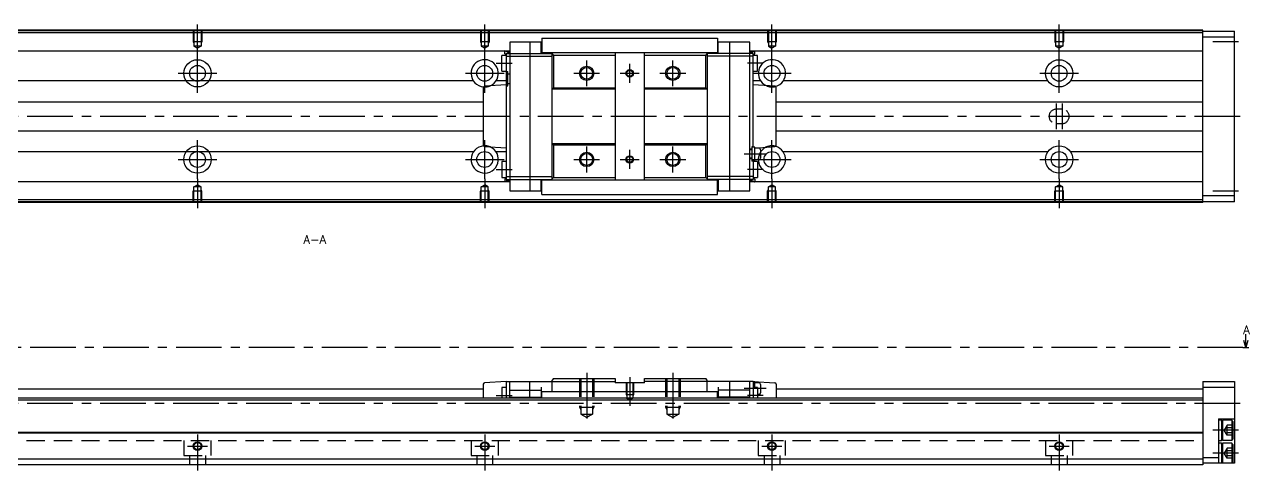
# Model space of a CAD drawing. Extents: x -2 to 851, y -8 to 279.
# Drawn here: x 424.5 to 851, y 8 to 163.3 of the extents above; entities that cross this region are included whole.
import ezdxf

# ---------------------------------------------------------------- set-up
doc = ezdxf.new("R2010")
doc.units = 0
doc.header["$LTSCALE"] = 0.5
doc.linetypes.add('CENTER', pattern=[50.8, 31.75, -6.35, 6.35, -6.35])
doc.linetypes.add('DASHED', pattern=[19.05, 12.7, -6.35])
for name, color, linetype in [('MSM_CENTER', 1, 'CENTER'), ('MSM_CONTINUOUS', 7, 'CONTINUOUS'), ('MSM_DASHED', 4, 'DASHED'), ('MSM_NARROW', 5, 'CONTINUOUS'), ('MSM_PART_NUMBER', 7, 'CONTINUOUS')]:
    doc.layers.add(name, color=color, linetype=linetype)
doc.styles.get("Standard").update_dxf_attribs({"font": 'txt.shx', "height": 3, "bigfont": 'bigfont.shx'})

msp = doc.modelspace()

# ---------------------------------------------------------------- linework, layer by layer
at = {"layer": 'MSM_CENTER'}
for p, q in [((484.76, 153.09), (484.76, 163.3)), ((584.76, 153.09), (584.76, 163.3)), ((684.76, 153.09), (684.76, 163.3)), ((784.76, 153.09), (784.76, 163.3)), ((847.26, 157.3), (838.26, 157.3)), ((484.76, 139.55), (484.76, 153.05)), ((584.76, 139.55), (584.76, 153.05)), ((588.76, 149.8), (594.26, 149.8)), ((620.26, 141.8), (620.26, 150.8)), ((635.26, 143), (635.26, 149.6)), ((650.26, 141.8), (650.26, 150.8)), ((681.76, 149.8), (676.26, 149.8)), ((684.76, 139.55), (684.76, 153.05)), ((784.76, 139.55), (784.76, 153.05)), ((478.01, 146.3), (491.51, 146.3)), ((578.01, 146.3), (591.51, 146.3)), ((615.76, 146.3), (624.76, 146.3)), ((631.96, 146.3), (638.56, 146.3)), ((645.76, 146.3), (654.76, 146.3)), ((678.01, 146.3), (691.51, 146.3)), ((778.01, 146.3), (791.51, 146.3)), ((783.76, 135.8), (783.76, 126.8)), ((785.76, 135.8), (785.76, 126.8)), ((847.76, 131.3), (196.26, 131.3)), ((484.76, 109.55), (484.76, 123.05)), ((584.76, 109.55), (584.76, 123.05)), ((620.26, 111.8), (620.26, 120.8)), ((635.26, 113), (635.26, 119.6)), ((650.26, 111.8), (650.26, 120.8)), ((684.76, 109.55), (684.76, 123.05)), ((784.76, 109.55), (784.76, 123.05)), ((478.01, 116.3), (491.51, 116.3)), ((578.01, 116.3), (591.51, 116.3)), ((615.76, 116.3), (624.76, 116.3)), ((631.96, 116.3), (638.56, 116.3)), ((645.76, 116.3), (654.76, 116.3)), ((682.76, 118.2), (675.06, 118.2)), ((678.01, 116.3), (691.51, 116.3)), ((778.01, 116.3), (791.51, 116.3)), ((588.76, 112.8), (594.26, 112.8)), ((681.76, 112.8), (676.26, 112.8)), ((484.76, 109.51), (484.76, 99.3)), ((584.76, 109.51), (584.76, 99.3)), ((684.76, 109.51), (684.76, 99.3)), ((784.76, 109.51), (784.76, 99.3)), ((847.26, 105.3), (838.26, 105.3)), ((848.76, 50.8), (189.76, 50.8)), ((620.26, 42), (620.26, 24.41)), ((635.26, 40.5), (635.26, 30.54)), ((650.26, 42), (650.26, 24.41)), ((682.76, 36.5), (675.06, 36.5)), ((847.76, 31.3), (196.26, 31.3)), ((588.76, 34.1), (594.26, 34.1)), ((681.76, 34.1), (676.26, 34.1)), ((847.26, 22), (838.26, 22)), ((484.76, 20.5), (484.76, 8)), ((584.76, 20.5), (584.76, 8)), ((684.76, 20.5), (684.76, 8)), ((784.76, 20.5), (784.76, 8)), ((481.26, 16.5), (488.26, 16.5)), ((581.26, 16.5), (588.26, 16.5)), ((681.26, 16.5), (688.26, 16.5)), ((781.26, 16.5), (788.26, 16.5)), ((847.26, 14), (838.26, 14))]:
    msp.add_line(p, q, dxfattribs=at)
at = {"layer": 'MSM_CONTINUOUS'}
for p, q in [((834.76, 161.3), (234.76, 161.3)), ((834.76, 161.1), (234.76, 161.1)), ((834.76, 160.4), (234.76, 160.4)), ((604.66, 158.52), (665.86, 158.52)), ((604.66, 158.52), (604.66, 153.55)), ((665.86, 158.52), (665.86, 153.55)), ((834.76, 101.3), (834.76, 161.3)), ((834.76, 161), (845.76, 161)), ((834.76, 159), (845.76, 159)), ((845.76, 101.6), (845.76, 161)), ((591.76, 154.05), (234.76, 154.05)), ((593.46, 153.25), (591.76, 154.1)), ((591.76, 153.1), (591.76, 154.1)), ((593.46, 154.05), (591.86, 154.05)), ((593.46, 153.67), (591.96, 154.05)), ((593.46, 157.2), (593.46, 105.4)), ((604.46, 157.2), (593.46, 157.2)), ((600.46, 157.2), (600.46, 105.4)), ((604.46, 153.25), (604.46, 157.2)), ((604.46, 153.55), (666.06, 153.55)), ((608.26, 109.05), (608.26, 153.55)), ((630.16, 153.55), (630.16, 109.05)), ((640.36, 109.05), (640.36, 153.55)), ((662.26, 153.55), (662.26, 109.05)), ((677.06, 157.2), (666.06, 157.2)), ((666.06, 153.25), (666.06, 157.2)), ((670.06, 105.4), (670.06, 157.2)), ((677.06, 105.4), (677.06, 157.2)), ((677.06, 153.25), (678.76, 154.1)), ((834.76, 154.05), (677.06, 154.05)), ((678.66, 154.05), (677.06, 154.05)), ((677.06, 153.67), (678.56, 154.05)), ((678.76, 153.1), (678.76, 154.1)), ((592.26, 152.55), (590.76, 152.55)), ((590.76, 147.05), (590.76, 152.55)), ((592.26, 152.8), (591.76, 153.1)), ((592.26, 153.25), (592.26, 109.35)), ((592.26, 153.25), (608.26, 153.25)), ((592.26, 152.25), (608.26, 152.25)), ((608.26, 153.05), (608.76, 152.55)), ((608.76, 152.55), (608.76, 141.3)), ((630.16, 152.55), (608.76, 152.55)), ((661.76, 152.55), (640.36, 152.55)), ((661.76, 152.55), (662.26, 153.05)), ((661.76, 141.3), (661.76, 152.55)), ((678.26, 153.25), (662.26, 153.25)), ((678.26, 152.25), (662.26, 152.25)), ((678.26, 120.6), (678.26, 153.25)), ((678.26, 152.8), (678.76, 153.1)), ((679.76, 152.55), (678.26, 152.55)), ((679.76, 147.05), (679.76, 152.55)), ((590.76, 147.05), (592.26, 147.05)), ((592.26, 146.9), (592.76, 146.9)), ((592.76, 141.9), (592.76, 146.9)), ((592.76, 146.1), (593.46, 146.1)), ((678.26, 147.05), (679.76, 147.05)), ((580.81, 143.66), (388.71, 143.66)), ((584.26, 141.3), (584.26, 121.3)), ((592.26, 142.3), (584.73, 141.8)), ((592.26, 143.66), (588.71, 143.66)), ((592.26, 141.9), (592.76, 141.9)), ((592.76, 142.7), (593.46, 142.7)), ((608.76, 141.3), (608.26, 140.8)), ((630.16, 140.8), (608.26, 140.8)), ((608.76, 141.3), (630.16, 141.3)), ((640.36, 141.3), (661.76, 141.3)), ((662.26, 140.8), (640.36, 140.8)), ((662.26, 140.8), (661.76, 141.3)), ((680.81, 143.66), (678.26, 143.66)), ((685.79, 141.8), (678.26, 142.3)), ((686.26, 121.3), (686.26, 141.3)), ((780.81, 143.66), (688.71, 143.66)), ((834.76, 143.66), (788.71, 143.66)), ((584.26, 136.3), (246.76, 136.3)), ((834.76, 136.3), (686.26, 136.3)), ((246.76, 126.3), (584.26, 126.3)), ((686.26, 126.3), (834.76, 126.3)), ((584.73, 120.8), (592.26, 120.3)), ((608.26, 121.8), (608.76, 121.3)), ((630.16, 121.8), (608.26, 121.8)), ((630.16, 121.3), (608.76, 121.3)), ((608.76, 121.3), (608.76, 110.05)), ((662.26, 121.8), (640.36, 121.8)), ((661.76, 121.3), (640.36, 121.3)), ((661.76, 121.3), (662.26, 121.8)), ((661.76, 110.05), (661.76, 121.3)), ((677.76, 119.9), (677.06, 119.9)), ((677.76, 119.7), (677.06, 119.7)), ((678.26, 120.7), (677.76, 120.7)), ((677.76, 120.7), (677.76, 115.7)), ((678.76, 120.6), (677.76, 120.6)), ((678.76, 120.27), (685.8, 120.8)), ((678.76, 115.8), (678.76, 120.6)), ((680.26, 120.2), (678.76, 120.2)), ((680.76, 119.7), (680.76, 116.7)), ((580.81, 118.94), (388.71, 118.94)), ((592.26, 118.94), (588.71, 118.94)), ((592.26, 115.55), (590.76, 115.55)), ((590.76, 115.55), (590.76, 110.05)), ((677.76, 116.7), (677.06, 116.7)), ((677.76, 116.5), (677.06, 116.5)), ((677.76, 115.8), (678.76, 115.8)), ((678.26, 115.7), (677.76, 115.7)), ((678.26, 115.8), (678.26, 109.35)), ((679.76, 115.55), (678.26, 115.55)), ((680.26, 116.2), (678.76, 116.2)), ((679.76, 115.55), (679.76, 110.05)), ((780.81, 118.94), (688.71, 118.94)), ((834.76, 118.94), (788.71, 118.94)), ((591.76, 108.55), (234.76, 108.55)), ((590.76, 110.05), (592.26, 110.05)), ((592.26, 109.8), (591.76, 109.5)), ((591.76, 109.5), (591.76, 108.5)), ((593.46, 109.35), (591.76, 108.5)), ((593.46, 108.55), (591.86, 108.55)), ((593.46, 108.92), (591.96, 108.55)), ((592.26, 110.35), (608.26, 110.35)), ((592.26, 109.35), (608.26, 109.35)), ((604.46, 105.4), (604.46, 109.35)), ((666.06, 109.05), (604.46, 109.05)), ((604.66, 104.08), (604.66, 109.05)), ((608.76, 110.05), (608.26, 109.55)), ((608.76, 110.05), (630.16, 110.05)), ((640.36, 110.05), (661.76, 110.05)), ((662.26, 109.55), (661.76, 110.05)), ((678.26, 110.35), (662.26, 110.35)), ((678.26, 109.35), (662.26, 109.35)), ((665.86, 104.08), (665.86, 109.05)), ((666.06, 109.35), (666.06, 105.4)), ((677.06, 109.35), (678.76, 108.5)), ((677.06, 108.92), (678.56, 108.55)), ((834.76, 108.55), (677.06, 108.55)), ((678.66, 108.55), (677.06, 108.55)), ((678.26, 110.05), (679.76, 110.05)), ((678.26, 109.8), (678.76, 109.5)), ((678.76, 109.5), (678.76, 108.5)), ((593.46, 105.4), (604.46, 105.4)), ((604.66, 106.55), (604.46, 106.55)), ((604.66, 104.08), (665.86, 104.08)), ((666.06, 106.55), (665.86, 106.55)), ((666.06, 105.4), (677.06, 105.4)), ((845.76, 103.6), (834.76, 103.6)), ((834.76, 102.2), (234.76, 102.2)), ((834.76, 101.5), (234.76, 101.5)), ((834.76, 101.3), (234.76, 101.3)), ((845.76, 101.6), (834.76, 101.6)), ((849.76, 50.8), (849.09, 53.3)), ((849.76, 50.8), (849.76, 55.42)), ((850.43, 53.3), (849.76, 50.8)), ((848.76, 50.8), (850.76, 50.8)), ((592.26, 39), (584.73, 38.53)), ((592.26, 39), (630.16, 39)), ((592.26, 39), (592.26, 33.2)), ((593.46, 33.2), (593.46, 39)), ((600.46, 33.2), (600.46, 39)), ((608.76, 40), (608.26, 39.5)), ((608.26, 35.4), (608.26, 39.5)), ((608.76, 40), (630.16, 40)), ((630.16, 40), (630.16, 38.5)), ((640.36, 38.5), (630.16, 38.5)), ((640.36, 40), (661.76, 40)), ((640.36, 38.5), (640.36, 40)), ((678.26, 39), (640.36, 39)), ((662.26, 39.5), (661.76, 40)), ((662.26, 35.4), (662.26, 39.5)), ((670.06, 33.2), (670.06, 39)), ((677.06, 33.2), (677.06, 39)), ((678.26, 39), (678.26, 33.2)), ((678.26, 39), (685.79, 38.53)), ((678.76, 38.9), (678.26, 38.9)), ((678.76, 36.85), (678.76, 38.9)), ((680.26, 38.5), (678.76, 38.5)), ((834.76, 39), (834.76, 10)), ((834.76, 39), (845.76, 39)), ((845.76, 39), (845.76, 10.5)), ((584.26, 36.3), (241.56, 36.3)), ((584.26, 38.03), (584.26, 33.2)), ((592.26, 36.85), (590.76, 36.85)), ((590.76, 36.85), (590.76, 33.2)), ((593.46, 36), (604.46, 36)), ((604.46, 37), (604.46, 33.2)), ((604.66, 35.1), (604.46, 35.1)), ((604.66, 34.3), (604.46, 34.3)), ((665.86, 35.4), (604.66, 35.4)), ((604.66, 33.2), (604.66, 35.4)), ((665.86, 33.2), (665.86, 35.4)), ((666.06, 35.1), (665.86, 35.1)), ((666.06, 34.3), (665.86, 34.3)), ((666.06, 37), (666.06, 33.2)), ((677.06, 36), (666.06, 36)), ((679.76, 36.85), (678.26, 36.85)), ((679.76, 36.85), (679.76, 33.2)), ((680.26, 34.5), (679.76, 34.5)), ((680.76, 38), (680.76, 35)), ((686.26, 38.03), (686.26, 33.2)), ((834.76, 36.3), (686.26, 36.3)), ((834.76, 37), (845.76, 37)), ((834.76, 33.2), (234.76, 33.2)), ((834.76, 32.5), (234.76, 32.5)), ((593.46, 33.5), (604.46, 33.5)), ((677.06, 33.5), (666.06, 33.5)), ((840.26, 26), (840.26, 10.5)), ((840.26, 26), (845.76, 26)), ((841.26, 25.5), (840.26, 25.5)), ((841.26, 25.5), (841.26, 18.5)), ((841.26, 25.1), (841.66, 25.5)), ((841.66, 25.5), (841.66, 18.5)), ((844.86, 25.5), (841.66, 25.5)), ((844.86, 25.5), (844.86, 18.5)), ((845.26, 25.1), (844.86, 25.5)), ((845.26, 25.1), (845.26, 18.9)), ((834.76, 21.2), (234.76, 21.2)), ((834.76, 21), (234.76, 21)), ((840.26, 18.5), (841.26, 18.5)), ((841.26, 17.5), (840.26, 17.5)), ((841.66, 18.5), (841.26, 18.9)), ((841.26, 17.5), (841.26, 10.5)), ((841.26, 17.1), (841.66, 17.5)), ((844.86, 18.5), (841.66, 18.5)), ((841.66, 17.5), (841.66, 10.5)), ((844.86, 17.5), (841.66, 17.5)), ((844.86, 18.5), (845.26, 18.9)), ((844.86, 17.5), (844.86, 10.5)), ((845.26, 17.1), (844.86, 17.5)), ((845.26, 17.1), (845.26, 10.9)), ((834.76, 12), (234.76, 12)), ((834.76, 10), (234.76, 10)), ((834.76, 12.5), (840.26, 12.5)), ((845.76, 10.5), (834.76, 10.5)), ((841.66, 10.5), (841.26, 10.9)), ((844.86, 10.5), (845.26, 10.9))]:
    msp.add_line(p, q, dxfattribs=at)
for centre, radius in [((484.76, 146.3), 4.75), ((784.76, 146.3), 4.75), ((484.76, 146.3), 2.75), ((584.76, 146.3), 2.75), ((620.26, 146.3), 2.07), ((635.26, 146.3), 1.06), ((650.26, 146.3), 2.07), ((684.76, 146.3), 2.75), ((784.76, 146.3), 2.75), ((484.76, 116.3), 4.75), ((784.76, 116.3), 4.75), ((484.76, 116.3), 2.75), ((584.76, 116.3), 2.75), ((620.26, 116.3), 2.07), ((635.26, 116.3), 1.06), ((650.26, 116.3), 2.07), ((684.76, 116.3), 2.75), ((784.76, 116.3), 2.75), ((484.76, 16.5), 1.23), ((584.76, 16.5), 1.23), ((684.76, 16.5), 1.23), ((784.76, 16.5), 1.23)]:
    msp.add_circle(centre, radius, dxfattribs=at)
for centre, radius, start, end in [((584.76, 146.3), 4.75, 292.8515, 264.915), ((684.76, 146.3), 4.75, 285.4648, 244.8297), ((584.76, 141.3), 0.5, 93.8066, 180), ((685.76, 141.3), 0.5, 0, 86.1934), ((584.76, 116.3), 4.75, 95.085, 67.1486), ((584.76, 121.3), 0.5, 180, 266.1934), ((684.76, 116.3), 4.75, 116.081, 74.5302), ((680.26, 119.7), 0.5, 0, 90), ((685.76, 121.3), 0.5, 274.3133, 0), ((680.26, 116.7), 0.5, 270, 0), ((584.76, 38.03), 0.5, 93.5763, 180), ((680.26, 38), 0.5, 0, 90), ((685.76, 38.03), 0.5, 0, 86.4237), ((680.26, 35), 0.5, 270, 0)]:
    msp.add_arc(centre, radius, start, end, dxfattribs=at)
at = {"layer": 'MSM_DASHED'}
for p, q in [((483.26, 161.3), (483.26, 157.3)), ((483.53, 161.3), (483.53, 155.8)), ((485.99, 161.3), (485.99, 155.8)), ((486.26, 161.3), (486.26, 157.3)), ((583.26, 161.3), (583.26, 157.3)), ((583.53, 161.3), (583.53, 155.8)), ((585.99, 161.3), (585.99, 155.8)), ((586.26, 161.3), (586.26, 157.3)), ((683.26, 161.3), (683.26, 157.3)), ((683.53, 161.3), (683.53, 155.8)), ((685.99, 161.3), (685.99, 155.8)), ((686.26, 161.3), (686.26, 157.3)), ((783.26, 161.3), (783.26, 157.3)), ((783.53, 161.3), (783.53, 155.8)), ((785.99, 161.3), (785.99, 155.8)), ((786.26, 161.3), (786.26, 157.3)), ((483.26, 157.3), (483.53, 156.83)), ((486.26, 157.3), (483.26, 157.3)), ((483.53, 155.8), (484.76, 155.09)), ((485.99, 155.8), (483.53, 155.8)), ((485.99, 155.8), (484.76, 155.09)), ((486.26, 157.3), (485.99, 156.83)), ((586.26, 157.3), (583.26, 157.3)), ((583.26, 157.3), (583.53, 156.83)), ((583.53, 155.8), (584.76, 155.09)), ((585.99, 155.8), (583.53, 155.8)), ((585.99, 155.8), (584.76, 155.09)), ((586.26, 157.3), (585.99, 156.83)), ((683.26, 157.3), (683.53, 156.83)), ((686.26, 157.3), (683.26, 157.3)), ((685.99, 155.8), (683.53, 155.8)), ((683.53, 155.8), (684.76, 155.09)), ((685.99, 155.8), (684.76, 155.09)), ((686.26, 157.3), (685.99, 156.83)), ((786.26, 157.3), (783.26, 157.3)), ((783.26, 157.3), (783.53, 156.83)), ((783.53, 155.8), (784.76, 155.09)), ((785.99, 155.8), (783.53, 155.8)), ((785.99, 155.8), (784.76, 155.09)), ((786.26, 157.3), (785.99, 156.83)), ((785.76, 133.8), (783.76, 133.8)), ((783.76, 128.8), (785.76, 128.8)), ((483.53, 106.8), (484.76, 107.51)), ((483.53, 101.3), (483.53, 106.8)), ((485.99, 106.8), (483.53, 106.8)), ((485.99, 106.8), (484.76, 107.51)), ((485.99, 101.3), (485.99, 106.8)), ((583.53, 106.8), (584.76, 107.51)), ((583.53, 101.3), (583.53, 106.8)), ((585.99, 106.8), (583.53, 106.8)), ((585.99, 106.8), (584.76, 107.51)), ((585.99, 101.3), (585.99, 106.8)), ((683.53, 106.8), (684.76, 107.51)), ((683.53, 101.3), (683.53, 106.8)), ((685.99, 106.8), (683.53, 106.8)), ((685.99, 106.8), (684.76, 107.51)), ((685.99, 101.3), (685.99, 106.8)), ((783.53, 106.8), (784.76, 107.51)), ((783.53, 101.3), (783.53, 106.8)), ((785.99, 106.8), (783.53, 106.8)), ((785.99, 106.8), (784.76, 107.51)), ((785.99, 101.3), (785.99, 106.8)), ((483.26, 105.3), (483.53, 105.77)), ((483.26, 101.3), (483.26, 105.3)), ((486.26, 105.3), (483.26, 105.3)), ((486.26, 105.3), (485.99, 105.77)), ((486.26, 101.3), (486.26, 105.3)), ((583.26, 105.3), (583.53, 105.77)), ((583.26, 101.3), (583.26, 105.3)), ((586.26, 105.3), (583.26, 105.3)), ((586.26, 105.3), (585.99, 105.77)), ((586.26, 101.3), (586.26, 105.3)), ((683.26, 105.3), (683.53, 105.77)), ((683.26, 101.3), (683.26, 105.3)), ((686.26, 105.3), (683.26, 105.3)), ((686.26, 105.3), (685.99, 105.77)), ((686.26, 101.3), (686.26, 105.3)), ((783.26, 105.3), (783.53, 105.77)), ((783.26, 101.3), (783.26, 105.3)), ((786.26, 105.3), (783.26, 105.3)), ((786.26, 105.3), (785.99, 105.77)), ((786.26, 101.3), (786.26, 105.3)), ((617.76, 40), (617.76, 30)), ((618.19, 40), (618.19, 27.6)), ((622.33, 40), (622.33, 27.6)), ((622.76, 40), (622.76, 30)), ((633.96, 38.5), (633.96, 34.5)), ((634.2, 38.5), (634.2, 33.15)), ((636.32, 38.5), (636.32, 33.15)), ((636.56, 38.5), (636.56, 34.5)), ((647.76, 40), (647.76, 30)), ((648.19, 40), (648.19, 27.6)), ((652.33, 40), (652.33, 27.6)), ((652.76, 40), (652.76, 30)), ((633.96, 34.5), (636.56, 34.5)), ((633.96, 34.5), (634.2, 34.08)), ((636.56, 34.5), (636.32, 34.08)), ((617.76, 30), (622.76, 30)), ((617.76, 30), (618.19, 29.25)), ((622.76, 30), (622.33, 29.25)), ((634.2, 33.15), (636.32, 33.15)), ((634.2, 33.15), (635.26, 32.54)), ((636.32, 33.15), (635.26, 32.54)), ((647.76, 30), (652.76, 30)), ((647.76, 30), (648.19, 29.25)), ((652.76, 30), (652.33, 29.25)), ((618.19, 27.6), (622.33, 27.6)), ((618.19, 27.6), (620.26, 26.41)), ((622.33, 27.6), (620.26, 26.41)), ((648.19, 27.6), (652.33, 27.6)), ((648.19, 27.6), (650.26, 26.41)), ((652.33, 27.6), (650.26, 26.41)), ((843.26, 23.73), (842.26, 22)), ((843.26, 20.27), (842.26, 22)), ((845.26, 23.73), (843.26, 23.73)), ((843.26, 20.27), (843.26, 23.73)), ((845.26, 22.87), (843.26, 22.87)), ((234.76, 18.5), (834.76, 18.5)), ((480.01, 18.5), (480.01, 13.2)), ((489.51, 13.2), (489.51, 18.5)), ((580.01, 18.5), (580.01, 13.2)), ((589.51, 13.2), (589.51, 18.5)), ((680.01, 18.5), (680.01, 13.2)), ((689.51, 13.2), (689.51, 18.5)), ((780.01, 18.5), (780.01, 13.2)), ((789.51, 13.2), (789.51, 18.5)), ((845.26, 21.13), (843.26, 21.13)), ((845.26, 20.27), (843.26, 20.27)), ((480.01, 13.2), (489.51, 13.2)), ((482.01, 13.2), (482.01, 10)), ((487.51, 13.2), (487.51, 10)), ((580.01, 13.2), (589.51, 13.2)), ((582.01, 13.2), (582.01, 10)), ((587.51, 13.2), (587.51, 10)), ((680.01, 13.2), (689.51, 13.2)), ((682.01, 13.2), (682.01, 10)), ((687.51, 13.2), (687.51, 10)), ((780.01, 13.2), (789.51, 13.2)), ((782.01, 13.2), (782.01, 10)), ((787.51, 13.2), (787.51, 10)), ((843.26, 15.73), (842.26, 14)), ((843.26, 12.27), (842.26, 14)), ((845.26, 15.73), (843.26, 15.73)), ((843.26, 12.27), (843.26, 15.73)), ((845.26, 14.87), (843.26, 14.87)), ((845.26, 13.13), (843.26, 13.13)), ((845.26, 12.27), (843.26, 12.27))]:
    msp.add_line(p, q, dxfattribs=at)
for centre, radius, start, end in [((584.76, 146.3), 4.75, 264.915, 292.8515), ((684.76, 146.3), 4.75, 244.8297, 285.4648), ((783.76, 131.3), 2.5, 90, 270), ((785.76, 131.3), 2.5, 270, 90), ((584.76, 116.3), 4.75, 67.1486, 95.085), ((684.76, 116.3), 4.75, 74.5302, 116.081)]:
    msp.add_arc(centre, radius, start, end, dxfattribs=at)
at = {"layer": 'MSM_NARROW'}
for centre, radius in [((620.26, 146.3), 2.5), ((635.26, 146.3), 1.3), ((650.26, 146.3), 2.5), ((620.26, 116.3), 2.5), ((635.26, 116.3), 1.3), ((650.26, 116.3), 2.5), ((484.76, 16.5), 1.5), ((584.76, 16.5), 1.5), ((684.76, 16.5), 1.5), ((784.76, 16.5), 1.5)]:
    msp.add_circle(centre, radius, dxfattribs=at)

# ---------------------------------------------------------------- texts
at = {"layer": 'MSM_PART_NUMBER'}
for s, p in [('A-A', (521.61, 86.94)), ('A', (848.85, 55.52))]:
    msp.add_text(s, height=3, dxfattribs=at).set_placement(p)

doc.saveas('drawing.dxf')
